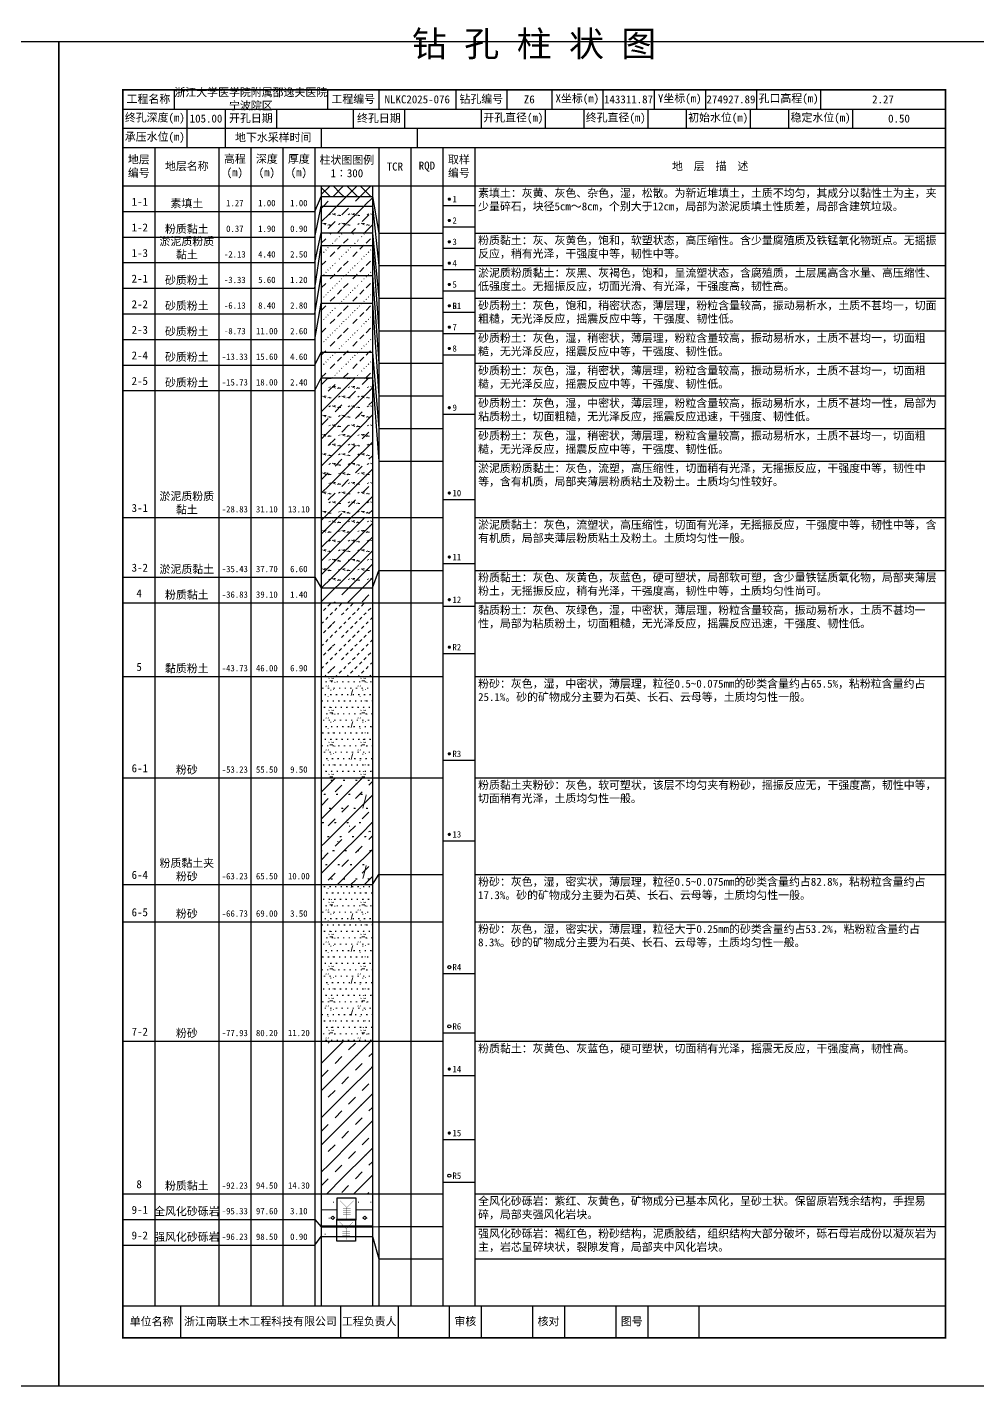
# Model space of a CAD drawing. Extents: x 297 to 65340, y 0 to 425.
# Drawn here: x 34145.1 to 34442.1, y 0 to 424.6 of the extents above; entities that cross this region are included whole.
import ezdxf
from ezdxf.enums import TextEntityAlignment as Align

# ---------------------------------------------------------------- set-up
doc = ezdxf.new("R2010")
doc.units = 0
doc.layers.get('0').update_dxf_attribs({"linetype": 'CONTINUOUS'})
for name, color, linetype in [('FRAME', 7, 'CONTINUOUS'), ('LagendAid', 7, 'CONTINUOUS'), ('LegendAid', 7, 'CONTINUOUS'), ('STRATUM', 7, 'CONTINUOUS')]:
    doc.layers.add(name, color=color, linetype=linetype)
doc.layers.add('HATCH', color=7, linetype='CONTINUOUS', lineweight=13)
doc.styles.add('ST', font='')
doc.styles.get('ST').set_extended_font_data('SimSun')
pattern_1 = [(45, (0, 0), (-4.2426407, 4.2426407), [10, 0]), (45, (1.061, -3.182), (-2.1213203, 6.363961), [3, -3])]
pattern_2 = [(45, (0, 0), (-4.2426407, 4.2426407), [10, 0]), (45, (1.061, -3.182), (-2.1213203, 6.363961), [3, -3]), (26.565, (1.0741, -0.2536), (5.99982296, 5.99981224), [0.567, -12.849]), (0, (0.507, -0.2536), (0, 6), [0.567, -5.433]), (26.565, (-1.5813, 0), (5.99982296, 5.99981224), [0.567, -12.849]), (0, (-1.074, 0.2536), (0, 6), [0.567, -5.433]), (153.435, (0.5071, -0.2536), (-5.9998176, -5.36e-06), [1.134, -12.2826]), (26.565, (4.0741, 2.7464), (5.99982296, 5.99981224), [0.567, -12.849]), (0, (3.507, 2.7464), (0, 6), [0.567, -5.433]), (26.565, (1.4187, 3), (5.99982296, 5.99981224), [0.567, -12.849]), (0, (1.926, 3.2536), (0, 6), [0.567, -5.433]), (153.435, (3.5071, 2.7464), (-5.9998176, -5.36e-06), [1.134, -12.2826])]
pattern_3 = [(45.000006, (0, 0), (-7e-07, 6.9999824), [1.971956, -7.927535]), (45.000006, (2.813, 2.829), (-7e-07, 6.9999824), [1.99367, -7.905828]), (45.000006, (5.0675, 5.082), (-7e-07, 6.9999824), [1.813609, -8.085882]), (26.565052, (0, 3.5), (7.00000042, 7.00000017), [0.0965, -15.555976]), (36.869899, (0.7, 4.2), (6.999999835, 7.000000165), [0.197747, -34.802253]), (315.00001, (3.5, 6.976), (6.9999824, 1.2e-06), [0.033054, -9.866441]), (26.565052, (3.5, 0), (7.00000042, 7.00000017), [0.144749, -15.507727]), (26.565052, (4.2, 0.7), (7.00000042, 7.00000017), [0.10528, -15.547196]), (90.000004, (4.55, 1.05), (-7, -5e-07), [0.028767, -6.971233]), (26.565052, (4.9, 1.4), (7.00000042, 7.00000017), [0.091014, -31.213938]), (36.869899, (5.6, 2.1), (6.999999835, 7.000000165), [0.110692, -34.889308]), (45.000002, (6.3, 2.8), (-2.4e-07, 6.9999824), [0.109112, -9.790383]), (315.00001, (6.914, 3.548), (6.9999824, 1.2e-06), [0.033054, -9.866441]), (36.869898, (1.4, 4.9), (6.999999957, 7.000000043), [0.10224, -34.89776]), (53.130103, (2.1, 5.6), (13.999999763, 21.00000016), [0.134384, -34.865616]), (53.130103, (2.8, 6.3), (13.999999763, 21.00000016), [0.126246, -34.873754])]
pattern_4 = [(82.875, (-0.8346, -1.206), (0.00036925, 10.00017644), [0.08929, -80.53371]), (143.13, (-0.7336, -1.2818), (-29.99996427, 20.00005359), [0.12627, -49.87373]), (172.875, (-0.5564, -1.304), (-70.000245666, 9.99966033), [0.17857, -80.44443]), (206.565, (-0.378, -1.2147), (-9.9997049, -9.99968706), [0.19954, -22.16046]), (243.435, (-0.2887, -1.0363), (8.93e-06, -9.999696), [0.19954, -22.16146]), (255.964, (-0.1994, -0.679), (-0.00020004, -9.99950129), [0.36813, -40.86287]), (255.964, (0.1106, 0.561), (-0.00020004, -9.99950129), [1.27838, -39.95262]), (255.964, (0.179, 0.835), (-0.00020004, -9.99950129), [0.28235, -40.94865]), (216.87, (0.3694, 1.0892), (-9.99998214, -10.00001786), [0.12627, -49.87373]), (243.435, (0.2683, 1.0135), (8.93e-06, -9.999696), [0.19954, -22.16146]), (206.565, (0.548, 1.1785), (-9.9997049, -9.99968706), [0.19954, -22.16046]), (172.875, (0.725, 1.1563), (-70.000245666, 9.99966033), [0.17857, -80.44443]), (143.13, (0.826, 1.0806), (-29.99996427, 20.00005359), [0.12627, -49.87373]), (82.875, (0.815, 0.992), (0.00036925, 10.00017644), [0.08929, -80.53371]), (0, (-0.33, 0.34), (0, 10), [0.89286, -9.10714]), (0, (0.025, 0), (1, 2), [0, -1.75]), (0, (0, 0.025), (1, 2), [0, -1.75]), (0, (0, 0), (1, 2), [0, -1.75]), (0, (-0.025, 0), (1, 2), [0, -1.75]), (0, (0, -0.025), (1, 2), [0, -1.75])]
pattern_5 = [(45, (0, 2.5), (-5.0000001, 5.0000001), [0.8, -6.271068]), (315, (0, 2.5), (5.0000001, 5.0000001), [0.8, -6.271068]), (315, (0.566, 3.066), (5.0000001, 5.0000001), [0.8, -6.271068]), (45, (0.566, 1.934), (-5.0000001, 5.0000001), [1, -6.071068]), (0, (0, 0), (0, 5), []), (0, (0, 2.4), (5.2, 5), [0.2, -3.7])]

# ---------------------------------------------------------------- blocks, each defined once
blk = doc.blocks.new('FHt_TFH')
at = {"const_width": 0.1}
for points in [[(0, 0.88), (-2.15, 3.02)], [(-1.23, 0.63), (1.16, 0.63)], [(-1.23, 0), (1.16, 0)], [(0, 0.88), (2.12, 3)], [(0, -2.56), (0, 0.88)], [(-1.23, -0.63), (1.16, -0.63)], [(-1.23, -1.26), (1.16, -1.26)]]:
    blk.add_lwpolyline(points, dxfattribs=at)
at = {"layer": 'LegendAid', "color": 254}
blk.add_lwpolyline([(-2.98, 3.87), (2.83, 3.87), (2.83, -3.05), (-2.98, -3.05)], close=True, dxfattribs=at)
blk = doc.blocks.new('FHt_FH')
at = {"const_width": 0.1}
for points in [[(-0.17, 0.96), (-2.32, 3.1)], [(-1.4, 0.08), (0.99, 0.08)], [(-0.17, 0.96), (1.95, 3.09)], [(-0.17, -2.47), (-0.17, 0.96)], [(-1.4, -0.54), (0.99, -0.54)], [(-1.4, -1.17), (0.99, -1.17)]]:
    blk.add_lwpolyline(points, dxfattribs=at)
at = {"layer": 'LagendAid', "color": 254}
blk.add_lwpolyline([(-3.15, 3.95), (2.66, 3.95), (2.66, -2.96), (-3.15, -2.96)], close=True, dxfattribs=at)
blk = doc.blocks.new('SolidCircle')
at = {"const_width": 0.5}
blk.add_lwpolyline([(-0.25, 0, 1), (0.25, 0, 1)], format="xyb", close=True, dxfattribs=at)

msp = doc.modelspace()

# ---------------------------------------------------------------- hatches: boundary and pattern name
at = {"layer": 'HATCH'}
h = msp.add_hatch(dxfattribs=at)
h.set_pattern_fill('STT', color=256, style=0)
h.set_pattern_definition([(45, (0, 0), (-2.12132034, 2.12132034), [10, 0]), (135, (0, 0), (-2.12132034, -2.12132034), [10, 0])])
h.paths.add_polyline_path([(34253, 375), (34237, 375), (34237, 371.67), (34253, 371.67)])
h = msp.add_hatch(dxfattribs=at)
h.set_pattern_fill('FZNT', color=256, style=0)
h.set_pattern_definition(pattern_1)
h.paths.add_polyline_path([(34253, 371.67), (34237, 371.67), (34237, 368.67), (34253, 368.67)])
h = msp.add_hatch(dxfattribs=at)
h.set_pattern_fill('YNFNT', color=256, style=0)
h.set_pattern_definition(pattern_2)
h.paths.add_polyline_path([(34253, 368.67), (34237, 368.67), (34237, 360.33), (34253, 360.33)])
h = msp.add_hatch(dxfattribs=at)
h.set_pattern_fill('SZFT', color=256, style=0)
h.set_pattern_definition(pattern_3)
h.paths.add_polyline_path([(34253, 360.33), (34237, 360.33), (34237, 356.33), (34253, 356.33)])
h = msp.add_hatch(dxfattribs=at)
h.set_pattern_fill('SZFT', color=256, style=0)
h.set_pattern_definition(pattern_3)
h.paths.add_polyline_path([(34253, 356.33), (34237, 356.33), (34237, 347), (34253, 347)])
h = msp.add_hatch(dxfattribs=at)
h.set_pattern_fill('SZFT', color=256, style=0)
h.set_pattern_definition(pattern_3)
h.paths.add_polyline_path([(34253, 347), (34237, 347), (34237, 338.33), (34253, 338.33)])
h = msp.add_hatch(dxfattribs=at)
h.set_pattern_fill('SZFT', color=256, style=0)
h.set_pattern_definition(pattern_3)
h.paths.add_polyline_path([(34253, 338.33), (34237, 338.33), (34237, 323), (34253, 323)])
h = msp.add_hatch(dxfattribs=at)
h.set_pattern_fill('SZFT', color=256, style=0)
h.set_pattern_definition(pattern_3)
h.paths.add_polyline_path([(34253, 323), (34237, 323), (34237, 315), (34253, 315)])
h = msp.add_hatch(dxfattribs=at)
h.set_pattern_fill('YNFNT', color=256, style=0)
h.set_pattern_definition(pattern_2)
h.paths.add_polyline_path([(34253, 315), (34237, 315), (34237, 271.33), (34253, 271.33)])
h = msp.add_hatch(dxfattribs=at)
h.set_pattern_fill('YNNT', color=256, style=0)
h.set_pattern_definition([(45, (0, 0), (-2.12132034, 2.12132034), [10, 0]), (26.565, (1.0741, -0.2536), (5.99982296, 5.99981224), [0.567, -12.849]), (0, (0.507, -0.2536), (0, 6), [0.567, -5.433]), (26.565, (-1.5813, 0), (5.99982296, 5.99981224), [0.567, -12.849]), (0, (-1.074, 0.2536), (0, 6), [0.567, -5.433]), (153.435, (0.5071, -0.2536), (-5.9998176, -5.36e-06), [1.134, -12.2826]), (26.565, (4.0741, 2.7464), (5.99982296, 5.99981224), [0.567, -12.849]), (0, (3.507, 2.7464), (0, 6), [0.567, -5.433]), (26.565, (1.4187, 3), (5.99982296, 5.99981224), [0.567, -12.849]), (0, (1.926, 3.2536), (0, 6), [0.567, -5.433]), (153.435, (3.5071, 2.7464), (-5.9998176, -5.36e-06), [1.134, -12.2826])])
h.paths.add_polyline_path([(34253, 271.33), (34237, 271.33), (34237, 249.33), (34253, 249.33)])
h = msp.add_hatch(dxfattribs=at)
h.set_pattern_fill('FZNT', color=256, style=0)
h.set_pattern_definition(pattern_1)
h.paths.add_polyline_path([(34253, 249.33), (34237, 249.33), (34237, 244.67), (34253, 244.67)])
h = msp.add_hatch(dxfattribs=at)
h.set_pattern_fill('NZFT', color=256, style=0)
h.set_pattern_definition([(45.000005, (0, 0), (-6e-07, 6.9999824), [0.947297, -8.952198]), (45.000005, (1.4, 1.4), (-6e-07, 6.9999824), [0.986898, -8.912597]), (45.000005, (2.8, 2.8), (-6e-07, 6.9999824), [1.060182, -8.839313]), (45.000005, (4.2, 4.2), (-6e-07, 6.9999824), [0.949178, -8.950318]), (45.000005, (5.6, 5.6), (-6e-07, 6.9999824), [1.036501, -8.862994]), (45.000005, (3.5, 0), (-6e-07, 6.9999824), [1.013348, -8.886147]), (45.000005, (4.9, 1.4), (-6e-07, 6.9999824), [1.078956, -12.120371]), (45.000005, (6.3, 2.8), (-6e-07, 6.9999824), [0.998824, -8.900671]), (45.000003, (0.7, 4.2), (-4e-07, 6.9999824), [1.05533, -8.844165]), (45.000003, (2.1, 5.6), (-4e-07, 6.9999824), [1.036501, -8.862994])])
h.paths.add_polyline_path([(34253, 244.67), (34237, 244.67), (34237, 221.67), (34253, 221.67)])
h = msp.add_hatch(dxfattribs=at)
h.set_pattern_fill('FS', color=256, style=0)
h.set_pattern_definition(pattern_4)
h.paths.add_polyline_path([(34253, 221.67), (34237, 221.67), (34237, 190), (34253, 190)])
h = msp.add_hatch(dxfattribs=at)
h.set_pattern_fill('FZNT', color=256, style=0)
h.set_pattern_definition(pattern_1)
h.paths.add_polyline_path([(34253, 190), (34237, 190), (34237, 156.67), (34253, 156.67)])
h = msp.add_hatch(dxfattribs=at)
h.set_pattern_fill('FS', color=256, scale=2.2, style=0)
h.set_pattern_definition([(82.875, (-1.8361, -2.6533), (0.00081235, 22.00038817), [0.196438, -177.174162]), (143.13, (-1.614, -2.82), (-65.9999214, 44.0001179), [0.277794, -109.722206]), (172.875, (-1.224, -2.8687), (-154.00054047, 21.99925272), [0.392854, -176.977746]), (206.565, (-0.831, -2.672), (-21.9993508, -21.9993115), [0.438988, -48.753012]), (243.435, (-0.635, -2.28), (1.96e-05, -21.9993312), [0.438988, -48.755212]), (255.964, (-0.4387, -1.494), (-0.0004401, -21.9989028), [0.809886, -89.898314]), (255.964, (0.2434, 1.2344), (-0.0004401, -21.9989028), [2.812436, -87.895764]), (255.964, (0.394, 1.837), (-0.0004401, -21.9989028), [0.62117, -90.08703]), (216.87, (0.8126, 2.3963), (-21.9999607, -22.0000393), [0.277794, -109.722206]), (243.435, (0.59, 2.23), (1.96e-05, -21.9993312), [0.438988, -48.755212]), (206.565, (1.205, 2.593), (-21.9993508, -21.9993115), [0.438988, -48.753012]), (172.875, (1.595, 2.544), (-154.00054047, 21.99925272), [0.392854, -176.977746]), (143.13, (1.8173, 2.3772), (-65.9999214, 44.0001179), [0.277794, -109.722206]), (82.875, (1.793, 2.1823), (0.00081235, 22.00038817), [0.196438, -177.174162]), (0, (-0.725, 0.748), (0, 22), [1.964292, -20.035708]), (0, (0.055, 0), (2.2, 4.4), [0, -3.85]), (0, (0, 0.055), (2.2, 4.4), [0, -3.85]), (0, (0, 0), (2.2, 4.4), [0, -3.85]), (0, (-0.055, 0), (2.2, 4.4), [0, -3.85]), (0, (0, -0.055), (2.2, 4.4), [0, -3.85])])
h.paths.add_polyline_path([(34253, 190), (34237, 190), (34237, 156.67), (34253, 156.67)])
h = msp.add_hatch(dxfattribs=at)
h.set_pattern_fill('FS', color=256, style=0)
h.set_pattern_definition(pattern_4)
h.paths.add_polyline_path([(34253, 156.67), (34237, 156.67), (34237, 145), (34253, 145)])
h = msp.add_hatch(dxfattribs=at)
h.set_pattern_fill('FS', color=256, style=0)
h.set_pattern_definition(pattern_4)
h.paths.add_polyline_path([(34253, 145), (34237, 145), (34237, 107.67), (34253, 107.67)])
h = msp.add_hatch(dxfattribs=at)
h.set_pattern_fill('FZNT', color=256, style=0)
h.set_pattern_definition(pattern_1)
h.paths.add_polyline_path([(34253, 107.67), (34237, 107.67), (34237, 60), (34253, 60)])
h = msp.add_hatch(dxfattribs=at)
h.set_pattern_fill('SHALIYAN', color=256, style=0, pattern_type=2)
h.set_pattern_definition(pattern_5)
h.paths.add_polyline_path([(34253, 60), (34237, 60), (34237, 49.67), (34253, 49.67)])
h.paths.add_polyline_path([(34242.02, 51.79), (34242.02, 58.7), (34247.83, 58.7), (34247.83, 51.79)], flags=16)
h = msp.add_hatch(dxfattribs=at)
h.set_pattern_fill('SHALIYAN', color=256, style=0, pattern_type=2)
h.set_pattern_definition(pattern_5)
h.paths.add_polyline_path([(34241.85, 49.67), (34237, 49.67), (34237, 46.67), (34241.85, 46.67)])

# ---------------------------------------------------------------- linework, layer by layer
at = {"layer": 'FRAME', "color": 245, "linetype": 'Continuous'}
for points in [[(33858, 0), (34155, 0), (34155, 420), (33858, 420)], [(34155, 0), (34452, 0), (34452, 420), (34155, 420)]]:
    msp.add_lwpolyline(points, close=True, dxfattribs=at)
at = {"layer": 'FRAME', "linetype": 'Continuous', "const_width": 0.5}
msp.add_lwpolyline([(34175, 15), (34432, 15), (34432, 405), (34175, 405)], close=True, dxfattribs=at)
at = {"layer": 'FRAME', "color": 0, "linetype": 'Continuous'}
for points in [[(34191, 405), (34191, 399)], [(34239, 405), (34239, 399)], [(34255, 405), (34255, 399)], [(34279, 405), (34279, 399)], [(34295, 405), (34295, 399)], [(34309, 405), (34309, 399)], [(34325, 405), (34325, 399)], [(34341, 405), (34341, 399)], [(34357, 405), (34357, 399)], [(34373, 405), (34373, 399)], [(34393, 405), (34393, 399)], [(34432, 405), (34432, 399)], [(34175, 399), (34432, 399)], [(34195, 399), (34195, 393)], [(34207, 399), (34207, 393)], [(34223, 399), (34223, 393)], [(34247, 399), (34247, 393)], [(34263, 399), (34263, 393)], [(34287, 399), (34287, 393)], [(34307, 399), (34307, 393)], [(34319, 399), (34319, 393)], [(34339, 399), (34339, 393)], [(34351, 399), (34351, 393)], [(34371, 399), (34371, 393)], [(34383, 399), (34383, 393)], [(34403, 399), (34403, 393)], [(34432, 399), (34432, 393)], [(34175, 393), (34432, 393)], [(34195, 393), (34195, 387)], [(34207, 393), (34207, 387)], [(34237, 393), (34237, 387)], [(34267, 393), (34267, 387)], [(34175, 387), (34432, 387)], [(34185, 387), (34185, 25)], [(34205, 387), (34205, 25)], [(34215, 387), (34215, 25)], [(34225, 387), (34225, 25)], [(34235, 387), (34235, 25)], [(34255, 387), (34255, 25)], [(34265, 387), (34265, 25)], [(34275, 387), (34275, 25)], [(34285, 387), (34285, 25)], [(34432, 387), (34432, 25)], [(34175, 375), (34432, 375)], [(34237, 375), (34237, 25)], [(34253, 375), (34253, 25)], [(34175, 25), (34432, 25)], [(34193, 25), (34193, 15)], [(34243, 25), (34243, 15)], [(34261, 25), (34261, 15)], [(34277, 25), (34277, 15)], [(34287, 25), (34287, 15)], [(34303, 25), (34303, 15)], [(34313, 25), (34313, 15)], [(34329, 25), (34329, 15)], [(34339, 25), (34339, 15)], [(34355, 25), (34355, 15)]]:
    msp.add_lwpolyline(points, dxfattribs=at)
at = {"layer": 'STRATUM', "linetype": 'Continuous'}
for points in [[(34235, 367), (34237, 371.67), (34253, 371.67), (34255, 360.23)], [(34175, 367), (34185, 367)], [(34185, 367), (34205, 367)], [(34205, 367), (34215, 367)], [(34215, 367), (34225, 367)], [(34225, 367), (34235, 367)], [(34235, 359), (34237, 368.67), (34253, 368.67), (34255, 350.06)], [(34275, 368.83), (34285, 368.83)], [(34275, 362.17), (34285, 362.17)], [(34175, 359), (34185, 359)], [(34185, 359), (34205, 359)], [(34205, 359), (34215, 359)], [(34215, 359), (34225, 359)], [(34225, 359), (34235, 359)], [(34235, 351), (34237, 360.33), (34253, 360.33), (34255, 339.88)], [(34255, 360.23), (34265, 360.23)], [(34265, 360.23), (34275, 360.23)], [(34285, 360.23), (34432, 360.23)], [(34235, 343), (34237, 356.33), (34253, 356.33), (34255, 329.7)], [(34275, 355.5), (34285, 355.5)], [(34175, 351), (34185, 351)], [(34185, 351), (34205, 351)], [(34205, 351), (34215, 351)], [(34215, 351), (34225, 351)], [(34225, 351), (34235, 351)], [(34255, 350.06), (34265, 350.06)], [(34265, 350.06), (34275, 350.06)], [(34275, 348.83), (34285, 348.83)], [(34285, 350.06), (34432, 350.06)], [(34235, 335), (34237, 347), (34253, 347), (34255, 319.53)], [(34175, 343), (34185, 343)], [(34185, 343), (34205, 343)], [(34205, 343), (34215, 343)], [(34215, 343), (34225, 343)], [(34225, 343), (34235, 343)], [(34255, 339.88), (34265, 339.88)], [(34265, 339.88), (34275, 339.88)], [(34275, 342.17), (34285, 342.17)], [(34285, 339.88), (34432, 339.88)], [(34235, 327), (34237, 338.33), (34253, 338.33), (34255, 309.35)], [(34275, 335.5), (34285, 335.5)], [(34275, 335.5), (34285, 335.5)], [(34175, 335), (34185, 335)], [(34185, 335), (34205, 335)], [(34205, 335), (34215, 335)], [(34215, 335), (34225, 335)], [(34225, 335), (34235, 335)], [(34175, 327), (34185, 327)], [(34185, 327), (34205, 327)], [(34205, 327), (34215, 327)], [(34215, 327), (34225, 327)], [(34225, 327), (34235, 327)], [(34255, 329.7), (34265, 329.7)], [(34265, 329.7), (34275, 329.7)], [(34275, 328.83), (34285, 328.83)], [(34285, 329.7), (34432, 329.7)], [(34235, 319), (34237, 323), (34253, 323), (34255, 299.17)], [(34175, 319), (34185, 319)], [(34185, 319), (34205, 319)], [(34205, 319), (34215, 319)], [(34215, 319), (34225, 319)], [(34225, 319), (34235, 319)], [(34255, 319.53), (34265, 319.53)], [(34265, 319.53), (34275, 319.53)], [(34275, 322.17), (34285, 322.17)], [(34285, 319.53), (34432, 319.53)], [(34235, 311), (34237, 315), (34253, 315), (34255, 289)], [(34175, 311), (34185, 311)], [(34185, 311), (34205, 311)], [(34205, 311), (34215, 311)], [(34215, 311), (34225, 311)], [(34225, 311), (34235, 311)], [(34255, 309.35), (34265, 309.35)], [(34265, 309.35), (34275, 309.35)], [(34285, 309.35), (34432, 309.35)], [(34275, 303.67), (34285, 303.67)], [(34255, 299.17), (34265, 299.17)], [(34265, 299.17), (34275, 299.17)], [(34285, 299.17), (34432, 299.17)], [(34255, 289), (34265, 289)], [(34265, 289), (34275, 289)], [(34285, 289), (34432, 289)], [(34275, 277), (34285, 277)], [(34175, 271.33), (34185, 271.33)], [(34185, 271.33), (34205, 271.33)], [(34205, 271.33), (34215, 271.33)], [(34215, 271.33), (34225, 271.33)], [(34225, 271.33), (34235, 271.33)], [(34235, 271.33), (34237, 271.33), (34253, 271.33), (34255, 271.33)], [(34255, 271.33), (34265, 271.33)], [(34265, 271.33), (34275, 271.33)], [(34285, 271.33), (34432, 271.33)], [(34235, 252.67), (34237, 249.33), (34253, 249.33), (34255, 254.84)], [(34255, 254.84), (34265, 254.84)], [(34265, 254.84), (34275, 254.84)], [(34275, 257), (34285, 257)], [(34285, 254.84), (34432, 254.84)], [(34175, 252.67), (34185, 252.67)], [(34185, 252.67), (34205, 252.67)], [(34205, 252.67), (34215, 252.67)], [(34215, 252.67), (34225, 252.67)], [(34225, 252.67), (34235, 252.67)], [(34175, 244.67), (34185, 244.67)], [(34185, 244.67), (34205, 244.67)], [(34205, 244.67), (34215, 244.67)], [(34215, 244.67), (34225, 244.67)], [(34225, 244.67), (34235, 244.67)], [(34235, 244.67), (34237, 244.67), (34253, 244.67), (34255, 244.67)], [(34255, 244.67), (34265, 244.67)], [(34265, 244.67), (34275, 244.67)], [(34275, 243.67), (34285, 243.67)], [(34285, 244.67), (34432, 244.67)], [(34275, 228.83), (34285, 228.83)], [(34175, 221.67), (34185, 221.67)], [(34185, 221.67), (34205, 221.67)], [(34205, 221.67), (34215, 221.67)], [(34215, 221.67), (34225, 221.67)], [(34225, 221.67), (34235, 221.67)], [(34235, 221.67), (34237, 221.67), (34253, 221.67), (34255, 221.67)], [(34255, 221.67), (34265, 221.67)], [(34265, 221.67), (34275, 221.67)], [(34285, 221.67), (34432, 221.67)], [(34275, 195.5), (34285, 195.5)], [(34175, 190), (34185, 190)], [(34185, 190), (34205, 190)], [(34205, 190), (34215, 190)], [(34215, 190), (34225, 190)], [(34225, 190), (34235, 190)], [(34235, 190), (34237, 190), (34253, 190), (34255, 190)], [(34255, 190), (34265, 190)], [(34265, 190), (34275, 190)], [(34285, 190), (34432, 190)], [(34275, 170.33), (34285, 170.33)], [(34235, 156.67), (34237, 156.67), (34253, 156.67), (34255, 159.77)], [(34255, 159.77), (34265, 159.77)], [(34265, 159.77), (34275, 159.77)], [(34285, 159.77), (34432, 159.77)], [(34175, 156.67), (34185, 156.67)], [(34185, 156.67), (34205, 156.67)], [(34205, 156.67), (34215, 156.67)], [(34215, 156.67), (34225, 156.67)], [(34225, 156.67), (34235, 156.67)], [(34175, 145), (34185, 145)], [(34185, 145), (34205, 145)], [(34205, 145), (34215, 145)], [(34215, 145), (34225, 145)], [(34225, 145), (34235, 145)], [(34235, 145), (34237, 145), (34253, 145), (34255, 145)], [(34255, 145), (34265, 145)], [(34265, 145), (34275, 145)], [(34285, 145), (34432, 145)], [(34275, 128.83), (34285, 128.83)], [(34175, 107.67), (34185, 107.67)], [(34185, 107.67), (34205, 107.67)], [(34205, 107.67), (34215, 107.67)], [(34215, 107.67), (34225, 107.67)], [(34225, 107.67), (34235, 107.67)], [(34235, 107.67), (34237, 107.67), (34253, 107.67), (34255, 107.67)], [(34255, 107.67), (34265, 107.67)], [(34265, 107.67), (34275, 107.67)], [(34275, 110.33), (34285, 110.33)], [(34285, 107.67), (34432, 107.67)], [(34275, 97), (34285, 97)], [(34275, 77), (34285, 77)], [(34175, 60), (34185, 60)], [(34185, 60), (34205, 60)], [(34205, 60), (34215, 60)], [(34215, 60), (34225, 60)], [(34225, 60), (34235, 60)], [(34235, 60), (34237, 60), (34253, 60), (34255, 60)], [(34255, 60), (34265, 60)], [(34265, 60), (34275, 60)], [(34275, 63.67), (34285, 63.67)], [(34285, 60), (34432, 60)], [(34175, 52), (34185, 52)], [(34185, 52), (34205, 52)], [(34205, 52), (34215, 52)], [(34215, 52), (34225, 52)], [(34225, 52), (34235, 52)], [(34235, 52), (34237, 49.67), (34253, 49.67), (34255, 49.82)], [(34255, 49.82), (34265, 49.82)], [(34265, 49.82), (34275, 49.82)], [(34285, 49.82), (34432, 49.82)], [(34175, 44), (34185, 44)], [(34185, 44), (34205, 44)], [(34205, 44), (34215, 44)], [(34215, 44), (34225, 44)], [(34225, 44), (34235, 44)], [(34235, 44), (34237, 46.67), (34253, 46.67), (34255, 39.65)], [(34255, 39.65), (34265, 39.65)], [(34265, 39.65), (34275, 39.65)], [(34285, 39.65), (34432, 39.65)]]:
    msp.add_lwpolyline(points, dxfattribs=at)
at = {"layer": 'STRATUM'}
for centre in [(34277, 130.83), (34277, 112.33), (34277, 65.67)]:
    msp.add_circle(centre, 0.5, dxfattribs=at)

# ---------------------------------------------------------------- block references
at = {"layer": 'HATCH'}
for name, p in [('FHt_TFH', (34245, 54.83)), ('FHt_FH', (34245, 48.17))]:
    msp.add_blockref(name, p, dxfattribs=at)
at = {"layer": 'STRATUM'}
for p in [(34277, 370.83), (34277, 364.17), (34277, 357.5), (34277, 350.83), (34277, 344.17), (34277, 337.5), (34277, 337.5), (34277, 330.83), (34277, 324.17), (34277, 305.67), (34277, 279), (34277, 259), (34277, 245.67), (34277, 230.83), (34277, 197.5), (34277, 172.33), (34277, 99), (34277, 79)]:
    msp.add_blockref('SolidCircle', p, dxfattribs=at)

# ---------------------------------------------------------------- texts
at = {"layer": 'FRAME', "style": 'ST'}
msp.add_text('钻 孔 柱 状 图', height=8, dxfattribs=at).set_placement((34303.5, 413), align=Align.BOTTOM_CENTER)
at = {"layer": 'FRAME', "char_height": 2.5, "attachment_point": 5, "style": 'ST'}
for s, insert, width in [('工程名称', (34183, 402), 16), ('浙江大学医学院附属邵逸夫医院宁波院区', (34215, 402), 48), ('工程编号', (34247, 402), 16), ('钻孔编号', (34287, 402), 16), ('X坐标(m)', (34317, 402), 16), ('Y坐标(m)', (34349, 402), 16), ('孔口高程(m)', (34383, 402), 20), ('NLKC2025-076', (34267, 402), 24), ('Z6', (34302, 402), 14), ('143311.87', (34333, 402), 16), ('274927.89', (34365, 402), 16), ('2.27', (34412.5, 402), 39), ('终孔深度(m)', (34185, 396), 20), ('105.00', (34201, 396), 12), ('开孔日期', (34215, 396), 16), ('终孔日期', (34255, 396), 16), ('开孔直径(m)', (34297, 396), 20), ('终孔直径(m)', (34329, 396), 20), ('初始水位(m)', (34361, 396), 20), ('稳定水位(m)', (34393, 396), 20), ('0.50', (34417.5, 396), 29), ('承压水位(m)', (34185, 390), 20), ('地下水采样时间', (34222, 390), 30), ('地层编号', (34180, 381), 10), ('地层名称', (34195, 381), 20), ('高程\\P(m)', (34210, 381), 10), ('深度\\P(m)', (34220, 381), 10), ('厚度\\P(m)', (34230, 381), 10), ('柱状图图例\\P1∶300', (34245, 381), 20), ('TCR', (34260, 381), 10), ('RQD', (34270, 381), 10), ('取样编号', (34280, 381), 10), ('地  层  描  述', (34358.5, 381), 147), ('单位名称', (34184, 20), 18), ('浙江南联土木工程科技有限公司', (34218, 20), 50), ('工程负责人', (34252, 20), 18), ('审核', (34282, 20), 10), ('核对', (34308, 20), 10), ('图号', (34334, 20), 10)]:
    msp.add_mtext(s, dxfattribs=dict(at, insert=insert, width=width))
at = {"layer": 'STRATUM', "style": 'ST'}
for s, height, p in [('1-1', 2.5, (34177.75, 370)), ('1', 2, (34278, 370.83)), ('2', 2, (34278, 364.17)), ('1-2', 2.5, (34177.75, 362)), ('3', 2, (34278, 357.5)), ('1-3', 2.5, (34177.75, 354)), ('4', 2, (34278, 350.83)), ('2-1', 2.5, (34177.75, 346)), ('5', 2, (34278, 344.17)), ('2-2', 2.5, (34177.75, 338)), ('6', 2, (34278, 337.5)), ('R1', 2, (34278, 337.5)), ('2-3', 2.5, (34177.75, 330)), ('7', 2, (34278, 330.83)), ('2-4', 2.5, (34177.75, 322)), ('8', 2, (34278, 324.17)), ('2-5', 2.5, (34177.75, 314)), ('9', 2, (34278, 305.67)), ('10', 2, (34278, 279)), ('3-1', 2.5, (34177.75, 274.33)), ('11', 2, (34278, 259)), ('3-2', 2.5, (34177.75, 255.67)), ('4', 2.5, (34179.25, 247.67)), ('12', 2, (34278, 245.67)), ('R2', 2, (34278, 230.83)), ('5', 2.5, (34179.25, 224.67)), ('R3', 2, (34278, 197.5)), ('6-1', 2.5, (34177.75, 193)), ('13', 2, (34278, 172.33)), ('6-4', 2.5, (34177.75, 159.67)), ('6-5', 2.5, (34177.75, 148)), ('R4', 2, (34278, 130.83)), ('7-2', 2.5, (34177.75, 110.67)), ('R6', 2, (34278, 112.33)), ('14', 2, (34278, 99)), ('15', 2, (34278, 79)), ('8', 2.5, (34179.25, 63)), ('R5', 2, (34278, 65.67)), ('9-1', 2.5, (34177.75, 55)), ('9-2', 2.5, (34177.75, 47))]:
    msp.add_text(s, height=height, dxfattribs=at).set_placement(p, align=Align.MIDDLE_LEFT)
for s, p in [('1.27', (34210, 368)), ('1.00', (34220, 368)), ('1.00', (34230, 368)), ('0.37', (34210, 360)), ('1.90', (34220, 360)), ('0.90', (34230, 360)), ('-2.13', (34210, 352)), ('4.40', (34220, 352)), ('2.50', (34230, 352)), ('-3.33', (34210, 344)), ('5.60', (34220, 344)), ('1.20', (34230, 344)), ('-6.13', (34210, 336)), ('8.40', (34220, 336)), ('2.80', (34230, 336)), ('-8.73', (34210, 328)), ('11.00', (34220, 328)), ('2.60', (34230, 328)), ('-13.33', (34210, 320)), ('15.60', (34220, 320)), ('4.60', (34230, 320)), ('-15.73', (34210, 312)), ('18.00', (34220, 312)), ('2.40', (34230, 312)), ('-28.83', (34210, 272.33)), ('31.10', (34220, 272.33)), ('13.10', (34230, 272.33)), ('-35.43', (34210, 253.67)), ('37.70', (34220, 253.67)), ('6.60', (34230, 253.67)), ('-36.83', (34210, 245.67)), ('39.10', (34220, 245.67)), ('1.40', (34230, 245.67)), ('-43.73', (34210, 222.67)), ('46.00', (34220, 222.67)), ('6.90', (34230, 222.67)), ('-53.23', (34210, 191)), ('55.50', (34220, 191)), ('9.50', (34230, 191)), ('-63.23', (34210, 157.67)), ('65.50', (34220, 157.67)), ('10.00', (34230, 157.67)), ('-66.73', (34210, 146)), ('69.00', (34220, 146)), ('3.50', (34230, 146)), ('-77.93', (34210, 108.67)), ('80.20', (34220, 108.67)), ('11.20', (34230, 108.67)), ('-92.23', (34210, 61)), ('94.50', (34220, 61)), ('14.30', (34230, 61)), ('-95.33', (34210, 53)), ('97.60', (34220, 53)), ('3.10', (34230, 53)), ('-96.23', (34210, 45)), ('98.50', (34220, 45)), ('0.90', (34230, 45))]:
    msp.add_text(s, height=2, dxfattribs=at).set_placement(p, align=Align.BOTTOM_CENTER)
at = {"layer": 'STRATUM', "char_height": 2.5, "style": 'ST'}
for s, insert, width, attachment_point in [('素填土：灰黄、灰色、杂色，湿，松散。为新近堆填土，土质不均匀，其成分以黏性土为主，夹少量碎石，块径5cm～8cm，个别大于12cm，局部为淤泥质填土性质差，局部含建筑垃圾。', (34286, 374), 146, 1), ('素填土', (34195, 368), 20, 8), ('粉质黏土', (34195, 360), 20, 8), ('淤泥质粉质黏土', (34195, 352), 20, 8), ('粉质黏土：灰、灰黄色，饱和，软塑状态，高压缩性。含少量腐殖质及铁锰氧化物斑点。无摇振反应，稍有光泽，干强度中等，韧性中等。', (34286, 359.23), 146, 1), ('淤泥质粉质黏土：灰黑、灰褐色，饱和，呈流塑状态，含腐殖质，土层属高含水量、高压缩性、低强度土。无摇振反应，切面光滑、有光泽，干强度高，韧性高。', (34286, 349.06), 146, 1), ('砂质粉土', (34195, 344), 20, 8), ('砂质粉土', (34195, 336), 20, 8), ('砂质粉土：灰色，饱和，稍密状态，薄层理，粉粒含量较高，振动易析水，土质不甚均一，切面粗糙，无光泽反应，摇震反应中等，干强度、韧性低。', (34286, 338.88), 146, 1), ('砂质粉土', (34195, 328), 20, 8), ('砂质粉土：灰色，湿，稍密状，薄层理，粉粒含量较高，振动易析水，土质不甚均一，切面粗糙，无光泽反应，摇震反应中等，干强度、韧性低。', (34286, 328.7), 146, 1), ('砂质粉土', (34195, 320), 20, 8), ('砂质粉土：灰色，湿，稍密状，薄层理，粉粒含量较高，振动易析水，土质不甚均一，切面粗糙，无光泽反应，摇震反应中等，干强度、韧性低。', (34286, 318.53), 146, 1), ('砂质粉土', (34195, 312), 20, 8), ('砂质粉土：灰色，湿，中密状，薄层理，粉粒含量较高，振动易析水，土质不甚均一性，局部为粘质粉土，切面粗糙，无光泽反应，摇震反应迅速，干强度、韧性低。', (34286, 308.35), 146, 1), ('砂质粉土：灰色，湿，稍密状，薄层理，粉粒含量较高，振动易析水，土质不甚均一，切面粗糙，无光泽反应，摇震反应中等，干强度、韧性低。', (34286, 298.17), 146, 1), ('淤泥质粉质黏土：灰色，流塑，高压缩性，切面稍有光泽，无摇振反应，干强度中等，韧性中等，含有机质，局部夹薄层粉质粘土及粉土。土质均匀性较好。', (34286, 288), 146, 1), ('淤泥质粉质黏土', (34195, 272.33), 20, 8), ('淤泥质黏土：灰色，流塑状，高压缩性，切面有光泽，无摇振反应，干强度中等，韧性中等，含有机质，局部夹薄层粉质粘土及粉土。土质均匀性一般。', (34286, 270.33), 146, 1), ('淤泥质黏土', (34195, 253.67), 20, 8), ('粉质黏土：灰色、灰黄色，灰蓝色，硬可塑状，局部软可塑，含少量铁锰质氧化物，局部夹薄层粉土，无摇振反应，稍有光泽，干强度高，韧性中等，土质均匀性尚可。', (34286, 253.84), 146, 1), ('粉质黏土', (34195, 245.67), 20, 8), ('黏质粉土：灰色、灰绿色，湿，中密状，薄层理，粉粒含量较高，振动易析水，土质不甚均一性，局部为粘质粉土，切面粗糙，无光泽反应，摇震反应迅速，干强度、韧性低。', (34286, 243.67), 146, 1), ('黏质粉土', (34195, 222.67), 20, 8), ('粉砂：灰色，湿，中密状，薄层理，粒径0.5~0.075mm的砂类含量约占65.5%，粘粉粒含量约占25.1%。砂的矿物成分主要为石英、长石、云母等，土质均匀性一般。', (34286, 220.67), 146, 1), ('粉砂', (34195, 191), 20, 8), ('粉质黏土夹粉砂：灰色，软可塑状，该层不均匀夹有粉砂，摇振反应无，干强度高，韧性中等，切面稍有光泽，土质均匀性一般。', (34286, 189), 146, 1), ('粉质黏土夹粉砂', (34195, 157.67), 20, 8), ('粉砂：灰色，湿，密实状，薄层理，粒径0.5~0.075mm的砂类含量约占82.8%，粘粉粒含量约占17.3%。砂的矿物成分主要为石英、长石、云母等，土质均匀性一般。', (34286, 158.77), 146, 1), ('粉砂', (34195, 146), 20, 8), ('粉砂：灰色，湿，密实状，薄层理，粒径大于0.25mm的砂类含量约占53.2%，粘粉粒含量约占8.3%。砂的矿物成分主要为石英、长石、云母等，土质均匀性一般。', (34286, 144), 146, 1), ('粉砂', (34195, 108.67), 20, 8), ('粉质黏土：灰黄色、灰蓝色，硬可塑状，切面稍有光泽，摇震无反应，干强度高，韧性高。', (34286, 106.67), 146, 1), ('粉质黏土', (34195, 61), 20, 8), ('全风化砂砾岩', (34195, 53), 20, 8), ('全风化砂砾岩：紫红、灰黄色，矿物成分已基本风化，呈砂土状。保留原岩残余结构，手捏易碎，局部夹强风化岩块。', (34286, 59), 146, 1), ('强风化砂砾岩', (34195, 45), 20, 8), ('强风化砂砾岩：褐红色，粉砂结构，泥质胶结，组织结构大部分破坏，砾石母岩成份以凝灰岩为主，岩芯呈碎块状，裂隙发育，局部夹中风化岩块。', (34286, 48.82), 146, 1)]:
    msp.add_mtext(s, dxfattribs=dict(at, insert=insert, width=width, attachment_point=attachment_point))

doc.saveas('drawing.dxf')
